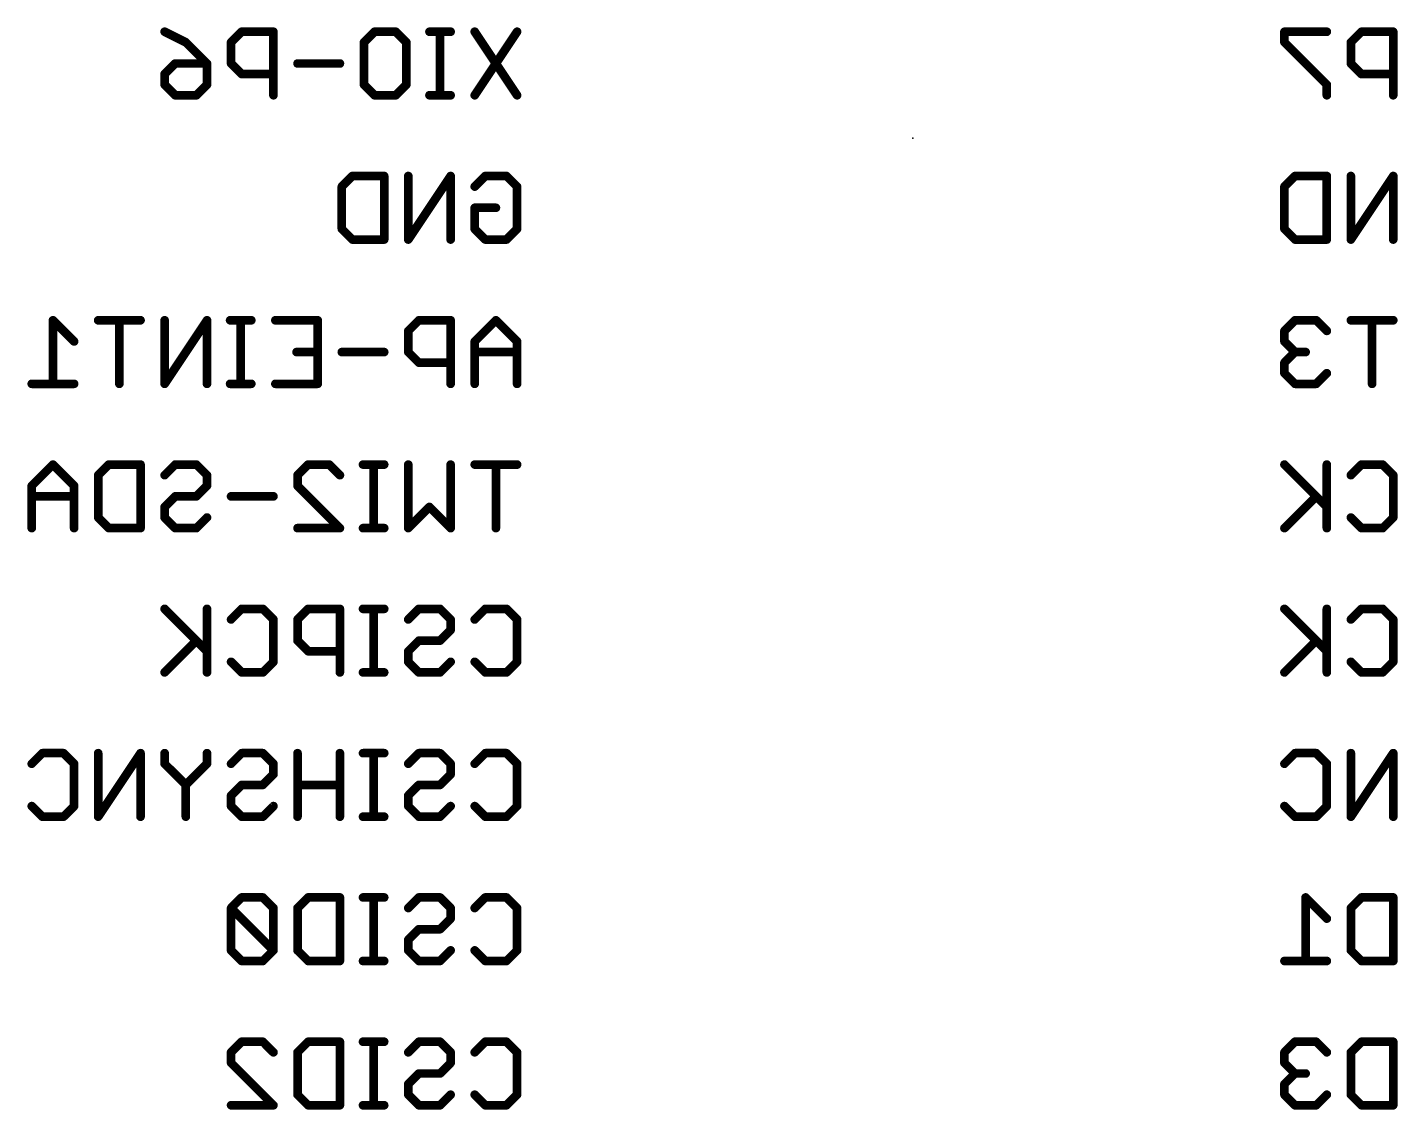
# Model space of a CAD drawing. Extents: x -84 to 55, y -33 to 162.
# Drawn here: x 2.03 to 26.14, y 94.18 to 113.23 of the extents above; entities that cross this region are included whole.
import ezdxf

# ---------------------------------------------------------------- set-up
doc = ezdxf.new("R2010")
doc.units = 0
doc.layers.add('22', color=6, linetype='CONTINUOUS')
doc.layers.add('24', color=7, linetype='CONTINUOUS')

msp = doc.modelspace()

# ---------------------------------------------------------------- linework, layer by layer
at = {"layer": '22', "const_width": 0.1524}
for points in [[(4.4429, 113.1588), (4.8158, 112.9723)], [(5.7987, 113.1588), (5.6123, 112.9723)], [(6.358, 113.1588), (5.7987, 113.1588)], [(6.358, 112.0402), (6.358, 113.1588)], [(7.9511, 112.9723), (8.1375, 113.1588)], [(8.1375, 113.1588), (8.5104, 113.1588)], [(8.5104, 113.1588), (8.6968, 112.9723)], [(9.4764, 113.1588), (9.1036, 113.1588)], [(9.29, 112.0402), (9.29, 113.1588)], [(10.6458, 113.1588), (9.9001, 112.0402)], [(9.9001, 113.1588), (10.6458, 112.0402)], [(24.8962, 113.1588), (24.1505, 113.1588)], [(24.1505, 113.1588), (24.1505, 112.9723)], [(25.5063, 113.1588), (25.3199, 112.9723)], [(26.0656, 113.1588), (25.5063, 113.1588)], [(26.0656, 112.0402), (26.0656, 113.1588)], [(4.8158, 112.9723), (5.1886, 112.5995)], [(5.6123, 112.9723), (5.6123, 112.5995)], [(7.9511, 112.2266), (7.9511, 112.9723)], [(8.6968, 112.9723), (8.6968, 112.2266)], [(24.1505, 112.9723), (24.8962, 112.2266)], [(25.3199, 112.9723), (25.3199, 112.5995)], [(4.4429, 112.413), (4.6293, 112.5995)], [(4.6293, 112.5995), (5.1886, 112.5995)], [(5.1886, 112.5995), (5.1886, 112.2266)], [(5.6123, 112.5995), (5.7987, 112.413)], [(7.5274, 112.5995), (6.7817, 112.5995)], [(25.3199, 112.5995), (25.5063, 112.413)], [(4.4429, 112.2266), (4.4429, 112.413)], [(5.7987, 112.413), (6.358, 112.413)], [(25.5063, 112.413), (26.0656, 112.413)], [(4.6293, 112.0402), (4.4429, 112.2266)], [(5.1886, 112.2266), (5.0022, 112.0402)], [(8.1375, 112.0402), (7.9511, 112.2266)], [(8.6968, 112.2266), (8.5104, 112.0402)], [(24.8962, 112.2266), (24.8962, 112.0402)], [(5.0022, 112.0402), (4.6293, 112.0402)], [(8.5104, 112.0402), (8.1375, 112.0402)], [(9.4764, 112.0402), (9.1036, 112.0402)], [(7.5613, 110.4323), (7.7477, 110.6188)], [(7.7477, 110.6188), (8.307, 110.6188)], [(8.307, 110.6188), (8.307, 109.5002)], [(9.4764, 110.6188), (8.7307, 109.5002)], [(8.7307, 109.5002), (8.7307, 110.6188)], [(9.4764, 109.5002), (9.4764, 110.6188)], [(9.9001, 110.4323), (10.0865, 110.6188)], [(10.0865, 110.6188), (10.4594, 110.6188)], [(10.4594, 110.6188), (10.6458, 110.4323)], [(24.1505, 110.4323), (24.3369, 110.6188)], [(24.3369, 110.6188), (24.8962, 110.6188)], [(24.8962, 110.6188), (24.8962, 109.5002)], [(26.0656, 110.6188), (25.3199, 109.5002)], [(25.3199, 109.5002), (25.3199, 110.6188)], [(26.0656, 109.5002), (26.0656, 110.6188)], [(7.5613, 109.6866), (7.5613, 110.4323)], [(10.6458, 110.4323), (10.6458, 109.6866)], [(24.1505, 109.6866), (24.1505, 110.4323)], [(9.9001, 109.6866), (9.9001, 110.0595)], [(9.9001, 110.0595), (10.2729, 110.0595)], [(7.7477, 109.5002), (7.5613, 109.6866)], [(10.0865, 109.5002), (9.9001, 109.6866)], [(10.6458, 109.6866), (10.4594, 109.5002)], [(24.3369, 109.5002), (24.1505, 109.6866)], [(8.307, 109.5002), (7.7477, 109.5002)], [(10.4594, 109.5002), (10.0865, 109.5002)], [(24.8962, 109.5002), (24.3369, 109.5002)], [(2.8498, 107.7059), (2.477, 108.0788)], [(2.477, 108.0788), (2.477, 106.9602)], [(4.0192, 108.0788), (3.2735, 108.0788)], [(3.6464, 106.9602), (3.6464, 108.0788)], [(5.1886, 108.0788), (4.4429, 106.9602)], [(4.4429, 106.9602), (4.4429, 108.0788)], [(5.1886, 106.9602), (5.1886, 108.0788)], [(5.9682, 108.0788), (5.5954, 108.0788)], [(5.7818, 106.9602), (5.7818, 108.0788)], [(6.3919, 108.0788), (7.1376, 108.0788)], [(7.1376, 108.0788), (7.1376, 106.9602)], [(8.9171, 108.0788), (8.7307, 107.8923)], [(9.4764, 108.0788), (8.9171, 108.0788)], [(9.4764, 106.9602), (9.4764, 108.0788)], [(10.2729, 108.0788), (9.9001, 107.7059)], [(10.6458, 107.7059), (10.2729, 108.0788)], [(24.3369, 108.0788), (24.1505, 107.8923)], [(24.7098, 108.0788), (24.3369, 108.0788)], [(24.8962, 107.8923), (24.7098, 108.0788)], [(26.0656, 108.0788), (25.3199, 108.0788)], [(25.6928, 106.9602), (25.6928, 108.0788)], [(8.7307, 107.8923), (8.7307, 107.5195)], [(24.1505, 107.8923), (24.1505, 107.7059)], [(7.1376, 107.5195), (6.7648, 107.5195)], [(8.307, 107.5195), (7.5613, 107.5195)], [(8.7307, 107.5195), (8.9171, 107.3331)], [(9.9001, 107.7059), (9.9001, 106.9602)], [(10.6458, 107.5195), (9.9001, 107.5195)], [(10.6458, 106.9602), (10.6458, 107.7059)], [(24.1505, 107.7059), (24.3369, 107.5195)], [(24.3369, 107.5195), (24.1505, 107.3331)], [(24.3369, 107.5195), (24.5234, 107.5195)], [(8.9171, 107.3331), (9.4764, 107.3331)], [(24.1505, 107.3331), (24.1505, 107.1466)], [(24.1505, 107.1466), (24.3369, 106.9602)], [(24.7098, 106.9602), (24.8962, 107.1466)], [(2.8498, 106.9602), (2.1041, 106.9602)], [(5.9682, 106.9602), (5.5954, 106.9602)], [(7.1376, 106.9602), (6.3919, 106.9602)], [(24.3369, 106.9602), (24.7098, 106.9602)], [(2.477, 105.5388), (2.1041, 105.1659)], [(2.8498, 105.1659), (2.477, 105.5388)], [(3.2735, 105.3523), (3.4599, 105.5388)], [(3.2735, 104.6066), (3.2735, 105.3523)], [(3.4599, 105.5388), (4.0192, 105.5388)], [(4.0192, 105.5388), (4.0192, 104.4202)], [(4.4429, 105.3523), (4.6293, 105.5388)], [(4.6293, 105.5388), (5.0022, 105.5388)], [(5.0022, 105.5388), (5.1886, 105.3523)], [(5.1886, 105.3523), (5.1886, 105.1659)], [(6.7817, 105.3523), (6.9681, 105.5388)], [(6.7817, 105.1659), (6.7817, 105.3523)], [(6.9681, 105.5388), (7.341, 105.5388)], [(7.341, 105.5388), (7.5274, 105.3523)], [(8.307, 105.5388), (7.9342, 105.5388)], [(8.1206, 104.4202), (8.1206, 105.5388)], [(8.7307, 104.4202), (8.7307, 105.5388)], [(9.4764, 105.5388), (9.4764, 104.4202)], [(10.6458, 105.5388), (9.9001, 105.5388)], [(10.2729, 104.4202), (10.2729, 105.5388)], [(24.8962, 104.7931), (24.1505, 105.5388)], [(24.8962, 105.5388), (24.8962, 104.4202)], [(25.3199, 105.3523), (25.5063, 105.5388)], [(25.5063, 105.5388), (25.8792, 105.5388)], [(25.8792, 105.5388), (26.0656, 105.3523)], [(26.0656, 105.3523), (26.0656, 104.6066)], [(2.1041, 105.1659), (2.1041, 104.4202)], [(2.8498, 104.4202), (2.8498, 105.1659)], [(5.1886, 105.1659), (5.0022, 104.9795)], [(7.5274, 104.4202), (6.7817, 105.1659)], [(2.8498, 104.9795), (2.1041, 104.9795)], [(4.6293, 104.9795), (4.4429, 104.7931)], [(5.0022, 104.9795), (4.6293, 104.9795)], [(6.358, 104.9795), (5.6123, 104.9795)], [(24.7098, 104.9795), (24.1505, 104.4202)], [(3.4599, 104.4202), (3.2735, 104.6066)], [(4.4429, 104.7931), (4.4429, 104.6066)], [(4.4429, 104.6066), (4.6293, 104.4202)], [(5.0022, 104.4202), (5.1886, 104.6066)], [(9.1036, 104.7931), (8.7307, 104.4202)], [(9.4764, 104.4202), (9.1036, 104.7931)], [(25.5063, 104.4202), (25.3199, 104.6066)], [(26.0656, 104.6066), (25.8792, 104.4202)], [(4.0192, 104.4202), (3.4599, 104.4202)], [(4.6293, 104.4202), (5.0022, 104.4202)], [(6.7817, 104.4202), (7.5274, 104.4202)], [(8.307, 104.4202), (7.9342, 104.4202)], [(25.8792, 104.4202), (25.5063, 104.4202)], [(5.1886, 102.2531), (4.4429, 102.9988)], [(5.1886, 102.9988), (5.1886, 101.8802)], [(5.6123, 102.8123), (5.7987, 102.9988)], [(5.7987, 102.9988), (6.1716, 102.9988)], [(6.1716, 102.9988), (6.358, 102.8123)], [(6.9681, 102.9988), (6.7817, 102.8123)], [(7.5274, 102.9988), (6.9681, 102.9988)], [(7.5274, 101.8802), (7.5274, 102.9988)], [(8.307, 102.9988), (7.9342, 102.9988)], [(8.1206, 101.8802), (8.1206, 102.9988)], [(8.7307, 102.8123), (8.9171, 102.9988)], [(8.9171, 102.9988), (9.29, 102.9988)], [(9.29, 102.9988), (9.4764, 102.8123)], [(9.9001, 102.8123), (10.0865, 102.9988)], [(10.0865, 102.9988), (10.4594, 102.9988)], [(10.4594, 102.9988), (10.6458, 102.8123)], [(24.8962, 102.2531), (24.1505, 102.9988)], [(24.8962, 102.9988), (24.8962, 101.8802)], [(25.3199, 102.8123), (25.5063, 102.9988)], [(25.5063, 102.9988), (25.8792, 102.9988)], [(25.8792, 102.9988), (26.0656, 102.8123)], [(6.358, 102.8123), (6.358, 102.0666)], [(6.7817, 102.8123), (6.7817, 102.4395)], [(9.4764, 102.8123), (9.4764, 102.6259)], [(10.6458, 102.8123), (10.6458, 102.0666)], [(26.0656, 102.8123), (26.0656, 102.0666)], [(5.0022, 102.4395), (4.4429, 101.8802)], [(6.7817, 102.4395), (6.9681, 102.2531)], [(8.9171, 102.4395), (8.7307, 102.2531)], [(9.29, 102.4395), (8.9171, 102.4395)], [(9.4764, 102.6259), (9.29, 102.4395)], [(24.7098, 102.4395), (24.1505, 101.8802)], [(6.9681, 102.2531), (7.5274, 102.2531)], [(8.7307, 102.2531), (8.7307, 102.0666)], [(5.7987, 101.8802), (5.6123, 102.0666)], [(6.358, 102.0666), (6.1716, 101.8802)], [(8.7307, 102.0666), (8.9171, 101.8802)], [(9.29, 101.8802), (9.4764, 102.0666)], [(10.0865, 101.8802), (9.9001, 102.0666)], [(10.6458, 102.0666), (10.4594, 101.8802)], [(25.5063, 101.8802), (25.3199, 102.0666)], [(26.0656, 102.0666), (25.8792, 101.8802)], [(6.1716, 101.8802), (5.7987, 101.8802)], [(8.307, 101.8802), (7.9342, 101.8802)], [(8.9171, 101.8802), (9.29, 101.8802)], [(10.4594, 101.8802), (10.0865, 101.8802)], [(25.8792, 101.8802), (25.5063, 101.8802)], [(2.1041, 100.2723), (2.2905, 100.4588)], [(2.2905, 100.4588), (2.6634, 100.4588)], [(2.6634, 100.4588), (2.8498, 100.2723)], [(2.8498, 100.2723), (2.8498, 99.5266)], [(4.0192, 100.4588), (3.2735, 99.3402)], [(3.2735, 99.3402), (3.2735, 100.4588)], [(4.0192, 99.3402), (4.0192, 100.4588)], [(4.4429, 100.2723), (4.4429, 100.4588)], [(4.8158, 99.8995), (4.4429, 100.2723)], [(5.1886, 100.2723), (4.8158, 99.8995)], [(5.1886, 100.4588), (5.1886, 100.2723)], [(5.6123, 100.2723), (5.7987, 100.4588)], [(5.7987, 100.4588), (6.1716, 100.4588)], [(6.1716, 100.4588), (6.358, 100.2723)], [(6.358, 100.2723), (6.358, 100.0859)], [(6.7817, 100.4588), (6.7817, 99.3402)], [(7.5274, 99.3402), (7.5274, 100.4588)], [(8.307, 100.4588), (7.9342, 100.4588)], [(8.1206, 99.3402), (8.1206, 100.4588)], [(8.7307, 100.2723), (8.9171, 100.4588)], [(8.9171, 100.4588), (9.29, 100.4588)], [(9.29, 100.4588), (9.4764, 100.2723)], [(9.4764, 100.2723), (9.4764, 100.0859)], [(9.9001, 100.2723), (10.0865, 100.4588)], [(10.0865, 100.4588), (10.4594, 100.4588)], [(10.4594, 100.4588), (10.6458, 100.2723)], [(10.6458, 100.2723), (10.6458, 99.5266)], [(24.1505, 100.2723), (24.3369, 100.4588)], [(24.3369, 100.4588), (24.7098, 100.4588)], [(24.7098, 100.4588), (24.8962, 100.2723)], [(24.8962, 100.2723), (24.8962, 99.5266)], [(26.0656, 100.4588), (25.3199, 99.3402)], [(25.3199, 99.3402), (25.3199, 100.4588)], [(26.0656, 99.3402), (26.0656, 100.4588)], [(6.358, 100.0859), (6.1716, 99.8995)], [(9.4764, 100.0859), (9.29, 99.8995)], [(4.8158, 99.8995), (4.8158, 99.3402)], [(5.7987, 99.8995), (5.6123, 99.7131)], [(6.1716, 99.8995), (5.7987, 99.8995)], [(7.5274, 99.8995), (6.7817, 99.8995)], [(8.9171, 99.8995), (8.7307, 99.7131)], [(9.29, 99.8995), (8.9171, 99.8995)], [(2.2905, 99.3402), (2.1041, 99.5266)], [(2.8498, 99.5266), (2.6634, 99.3402)], [(5.6123, 99.7131), (5.6123, 99.5266)], [(5.6123, 99.5266), (5.7987, 99.3402)], [(6.1716, 99.3402), (6.358, 99.5266)], [(8.7307, 99.7131), (8.7307, 99.5266)], [(8.7307, 99.5266), (8.9171, 99.3402)], [(9.29, 99.3402), (9.4764, 99.5266)], [(10.0865, 99.3402), (9.9001, 99.5266)], [(10.6458, 99.5266), (10.4594, 99.3402)], [(24.3369, 99.3402), (24.1505, 99.5266)], [(24.8962, 99.5266), (24.7098, 99.3402)], [(2.6634, 99.3402), (2.2905, 99.3402)], [(5.7987, 99.3402), (6.1716, 99.3402)], [(8.307, 99.3402), (7.9342, 99.3402)], [(8.9171, 99.3402), (9.29, 99.3402)], [(10.4594, 99.3402), (10.0865, 99.3402)], [(24.7098, 99.3402), (24.3369, 99.3402)], [(5.7987, 97.9188), (5.6123, 97.7323)], [(6.1716, 97.9188), (5.7987, 97.9188)], [(6.358, 97.7323), (6.1716, 97.9188)], [(6.7817, 97.7323), (6.9681, 97.9188)], [(6.9681, 97.9188), (7.5274, 97.9188)], [(7.5274, 97.9188), (7.5274, 96.8002)], [(8.307, 97.9188), (7.9342, 97.9188)], [(8.1206, 96.8002), (8.1206, 97.9188)], [(8.7307, 97.7323), (8.9171, 97.9188)], [(8.9171, 97.9188), (9.29, 97.9188)], [(9.29, 97.9188), (9.4764, 97.7323)], [(9.9001, 97.7323), (10.0865, 97.9188)], [(10.0865, 97.9188), (10.4594, 97.9188)], [(10.4594, 97.9188), (10.6458, 97.7323)], [(24.8962, 97.5459), (24.5234, 97.9188)], [(24.5234, 97.9188), (24.5234, 96.8002)], [(25.3199, 97.7323), (25.5063, 97.9188)], [(25.5063, 97.9188), (26.0656, 97.9188)], [(26.0656, 97.9188), (26.0656, 96.8002)], [(5.6123, 97.7323), (5.6123, 96.9866)], [(6.358, 96.9866), (5.6123, 97.7323)], [(6.358, 96.9866), (6.358, 97.7323)], [(6.7817, 96.9866), (6.7817, 97.7323)], [(9.4764, 97.7323), (9.4764, 97.5459)], [(10.6458, 97.7323), (10.6458, 96.9866)], [(25.3199, 96.9866), (25.3199, 97.7323)], [(8.9171, 97.3595), (8.7307, 97.1731)], [(9.29, 97.3595), (8.9171, 97.3595)], [(9.4764, 97.5459), (9.29, 97.3595)], [(8.7307, 97.1731), (8.7307, 96.9866)], [(5.6123, 96.9866), (5.7987, 96.8002)], [(6.1716, 96.8002), (6.358, 96.9866)], [(6.9681, 96.8002), (6.7817, 96.9866)], [(8.7307, 96.9866), (8.9171, 96.8002)], [(9.29, 96.8002), (9.4764, 96.9866)], [(10.0865, 96.8002), (9.9001, 96.9866)], [(10.6458, 96.9866), (10.4594, 96.8002)], [(25.5063, 96.8002), (25.3199, 96.9866)], [(5.7987, 96.8002), (6.1716, 96.8002)], [(7.5274, 96.8002), (6.9681, 96.8002)], [(8.307, 96.8002), (7.9342, 96.8002)], [(8.9171, 96.8002), (9.29, 96.8002)], [(10.4594, 96.8002), (10.0865, 96.8002)], [(24.8962, 96.8002), (24.1505, 96.8002)], [(26.0656, 96.8002), (25.5063, 96.8002)], [(5.6123, 95.1923), (5.7987, 95.3788)], [(5.6123, 95.0059), (5.6123, 95.1923)], [(5.7987, 95.3788), (6.1716, 95.3788)], [(6.1716, 95.3788), (6.358, 95.1923)], [(6.7817, 95.1923), (6.9681, 95.3788)], [(6.7817, 94.4466), (6.7817, 95.1923)], [(6.9681, 95.3788), (7.5274, 95.3788)], [(7.5274, 95.3788), (7.5274, 94.2602)], [(8.307, 95.3788), (7.9342, 95.3788)], [(8.1206, 94.2602), (8.1206, 95.3788)], [(8.7307, 95.1923), (8.9171, 95.3788)], [(8.9171, 95.3788), (9.29, 95.3788)], [(9.29, 95.3788), (9.4764, 95.1923)], [(9.4764, 95.1923), (9.4764, 95.0059)], [(9.9001, 95.1923), (10.0865, 95.3788)], [(10.0865, 95.3788), (10.4594, 95.3788)], [(10.4594, 95.3788), (10.6458, 95.1923)], [(10.6458, 95.1923), (10.6458, 94.4466)], [(24.3369, 95.3788), (24.1505, 95.1923)], [(24.1505, 95.1923), (24.1505, 95.0059)], [(24.7098, 95.3788), (24.3369, 95.3788)], [(24.8962, 95.1923), (24.7098, 95.3788)], [(25.3199, 95.1923), (25.5063, 95.3788)], [(25.3199, 94.4466), (25.3199, 95.1923)], [(25.5063, 95.3788), (26.0656, 95.3788)], [(26.0656, 95.3788), (26.0656, 94.2602)], [(6.358, 94.2602), (5.6123, 95.0059)], [(9.4764, 95.0059), (9.29, 94.8195)], [(24.1505, 95.0059), (24.3369, 94.8195)], [(8.9171, 94.8195), (8.7307, 94.6331)], [(9.29, 94.8195), (8.9171, 94.8195)], [(24.3369, 94.8195), (24.1505, 94.6331)], [(24.3369, 94.8195), (24.5234, 94.8195)], [(8.7307, 94.6331), (8.7307, 94.4466)], [(24.1505, 94.6331), (24.1505, 94.4466)], [(5.6123, 94.2602), (6.358, 94.2602)], [(6.9681, 94.2602), (6.7817, 94.4466)], [(7.5274, 94.2602), (6.9681, 94.2602)], [(8.307, 94.2602), (7.9342, 94.2602)], [(8.7307, 94.4466), (8.9171, 94.2602)], [(8.9171, 94.2602), (9.29, 94.2602)], [(9.29, 94.2602), (9.4764, 94.4466)], [(10.0865, 94.2602), (9.9001, 94.4466)], [(10.4594, 94.2602), (10.0865, 94.2602)], [(10.6458, 94.4466), (10.4594, 94.2602)], [(24.1505, 94.4466), (24.3369, 94.2602)], [(24.3369, 94.2602), (24.7098, 94.2602)], [(24.7098, 94.2602), (24.8962, 94.4466)], [(25.5063, 94.2602), (25.3199, 94.4466)], [(26.0656, 94.2602), (25.5063, 94.2602)]]:
    msp.add_lwpolyline(points, dxfattribs=at)
at = {"layer": '22', "const_width": 0.0762}
for points in [[(4.46, 113.1928, 1), (4.4259, 113.1247)], [(5.7987, 113.1969, 1), (5.7987, 113.1207)], [(5.8257, 113.1318, 1), (5.7718, 113.1857)], [(6.3961, 113.1588, 1), (6.3199, 113.1588)], [(6.358, 113.1207, 1), (6.358, 113.1969)], [(8.1375, 113.1969, 1), (8.1375, 113.1207)], [(8.1645, 113.1318, 1), (8.1106, 113.1857)], [(8.5373, 113.1857, 1), (8.4834, 113.1318)], [(8.5104, 113.1207, 1), (8.5104, 113.1969)], [(9.1036, 113.1969, 1), (9.1036, 113.1207)], [(9.3281, 113.1588, 1), (9.2519, 113.1588)], [(9.4764, 113.1207, 1), (9.4764, 113.1969)], [(9.9318, 113.1799, 1), (9.8684, 113.1376)], [(10.6775, 113.1376, 1), (10.6141, 113.1799)], [(24.1505, 113.1969, 1), (24.1505, 113.1207)], [(24.1886, 113.1588, 1), (24.1124, 113.1588)], [(24.8962, 113.1207, 1), (24.8962, 113.1969)], [(25.5063, 113.1969, 1), (25.5063, 113.1207)], [(25.5333, 113.1318, 1), (25.4794, 113.1857)], [(26.1037, 113.1588, 1), (26.0275, 113.1588)], [(26.0656, 113.1207, 1), (26.0656, 113.1969)], [(4.8427, 112.9993, 1), (4.7888, 112.9454)], [(4.7987, 112.9383, 1), (4.8328, 113.0064)], [(5.6504, 112.9723, 1), (5.5742, 112.9723)], [(5.5854, 112.9993, 1), (5.6392, 112.9454)], [(7.9892, 112.9723, 1), (7.913, 112.9723)], [(7.9242, 112.9993, 1), (7.978, 112.9454)], [(8.7349, 112.9723, 1), (8.6587, 112.9723)], [(8.6699, 112.9454, 1), (8.7237, 112.9993)], [(24.1775, 112.9993, 1), (24.1236, 112.9454)], [(24.1124, 112.9723, 1), (24.1886, 112.9723)], [(25.358, 112.9723, 1), (25.2818, 112.9723)], [(25.293, 112.9993, 1), (25.3468, 112.9454)], [(4.6293, 112.6376, 1), (4.6293, 112.5614)], [(4.6563, 112.5725, 1), (4.6024, 112.6264)], [(5.2267, 112.5995, 1), (5.1505, 112.5995)], [(5.1617, 112.5725, 1), (5.2156, 112.6264)], [(5.1886, 112.5614, 1), (5.1886, 112.6376)], [(5.6392, 112.6264, 1), (5.5854, 112.5725)], [(5.5742, 112.5995, 1), (5.6504, 112.5995)], [(6.7817, 112.6376, 1), (6.7817, 112.5614)], [(7.5274, 112.5614, 1), (7.5274, 112.6376)], [(25.3468, 112.6264, 1), (25.293, 112.5725)], [(25.2818, 112.5995, 1), (25.358, 112.5995)], [(4.481, 112.413, 1), (4.4048, 112.413)], [(4.416, 112.44, 1), (4.4699, 112.3861)], [(5.7987, 112.4511, 1), (5.7987, 112.3749)], [(5.7718, 112.3861, 1), (5.8257, 112.44)], [(6.358, 112.3749, 1), (6.358, 112.4511)], [(25.5063, 112.4511, 1), (25.5063, 112.3749)], [(25.4794, 112.3861, 1), (25.5333, 112.44)], [(26.0656, 112.3749, 1), (26.0656, 112.4511)], [(4.4699, 112.2536, 1), (4.416, 112.1997)], [(4.4048, 112.2266, 1), (4.481, 112.2266)], [(5.1505, 112.2266, 1), (5.2267, 112.2266)], [(5.2156, 112.1997, 1), (5.1617, 112.2536)], [(7.978, 112.2536, 1), (7.9242, 112.1997)], [(7.913, 112.2266, 1), (7.9892, 112.2266)], [(8.6587, 112.2266, 1), (8.7349, 112.2266)], [(8.7237, 112.1997, 1), (8.6699, 112.2536)], [(24.9343, 112.2266, 1), (24.8581, 112.2266)], [(24.8693, 112.1997, 1), (24.9232, 112.2536)], [(4.6293, 112.0783, 1), (4.6293, 112.0021)], [(4.6024, 112.0133, 1), (4.6563, 112.0671)], [(4.9752, 112.0671, 1), (5.0291, 112.0133)], [(5.0022, 112.0021, 1), (5.0022, 112.0783)], [(6.3199, 112.0402, 1), (6.3961, 112.0402)], [(8.1375, 112.0783, 1), (8.1375, 112.0021)], [(8.1106, 112.0133, 1), (8.1645, 112.0671)], [(8.4834, 112.0671, 1), (8.5373, 112.0133)], [(8.5104, 112.0021, 1), (8.5104, 112.0783)], [(9.1036, 112.0783, 1), (9.1036, 112.0021)], [(9.2519, 112.0402, 1), (9.3281, 112.0402)], [(9.4764, 112.0021, 1), (9.4764, 112.0783)], [(9.8684, 112.0613, 1), (9.9318, 112.0191)], [(10.6141, 112.0191, 1), (10.6775, 112.0613)], [(24.8581, 112.0402, 1), (24.9343, 112.0402)], [(26.0275, 112.0402, 1), (26.1037, 112.0402)], [(7.7477, 110.6569, 1), (7.7477, 110.5807)], [(7.7747, 110.5918, 1), (7.7208, 110.6457)], [(8.3451, 110.6188, 1), (8.2689, 110.6188)], [(8.307, 110.5807, 1), (8.307, 110.6569)], [(8.7688, 110.6188, 1), (8.6926, 110.6188)], [(9.5145, 110.6188, 1), (9.4383, 110.6188)], [(9.5081, 110.5976, 1), (9.4447, 110.6399)], [(10.0865, 110.6569, 1), (10.0865, 110.5807)], [(10.1135, 110.5918, 1), (10.0596, 110.6457)], [(10.4863, 110.6457, 1), (10.4324, 110.5918)], [(10.4594, 110.5807, 1), (10.4594, 110.6569)], [(24.3369, 110.6569, 1), (24.3369, 110.5807)], [(24.3639, 110.5918, 1), (24.31, 110.6457)], [(24.9343, 110.6188, 1), (24.8581, 110.6188)], [(24.8962, 110.5807, 1), (24.8962, 110.6569)], [(25.358, 110.6188, 1), (25.2818, 110.6188)], [(26.1037, 110.6188, 1), (26.0275, 110.6188)], [(26.0973, 110.5976, 1), (26.0339, 110.6399)], [(7.5994, 110.4323, 1), (7.5232, 110.4323)], [(7.5344, 110.4593, 1), (7.5882, 110.4054)], [(9.8732, 110.4593, 1), (9.927, 110.4054)], [(10.6839, 110.4323, 1), (10.6077, 110.4323)], [(10.6189, 110.4054, 1), (10.6727, 110.4593)], [(24.1886, 110.4323, 1), (24.1124, 110.4323)], [(24.1236, 110.4593, 1), (24.1774, 110.4054)], [(9.9382, 110.0595, 1), (9.862, 110.0595)], [(9.9001, 110.0976, 1), (9.9001, 110.0214)], [(10.2729, 110.0214, 1), (10.2729, 110.0976)], [(7.5882, 109.7136, 1), (7.5344, 109.6597)], [(7.5232, 109.6866, 1), (7.5994, 109.6866)], [(9.927, 109.7136, 1), (9.8732, 109.6597)], [(9.862, 109.6866, 1), (9.9382, 109.6866)], [(10.6077, 109.6866, 1), (10.6839, 109.6866)], [(10.6727, 109.6597, 1), (10.6189, 109.7136)], [(24.1774, 109.7136, 1), (24.1236, 109.6597)], [(24.1124, 109.6866, 1), (24.1886, 109.6866)], [(7.7477, 109.5383, 1), (7.7477, 109.4621)], [(7.7208, 109.4733, 1), (7.7747, 109.5271)], [(8.2689, 109.5002, 1), (8.3451, 109.5002)], [(8.307, 109.4621, 1), (8.307, 109.5383)], [(8.699, 109.5213, 1), (8.7624, 109.4791)], [(8.6926, 109.5002, 1), (8.7688, 109.5002)], [(9.4383, 109.5002, 1), (9.5145, 109.5002)], [(10.0865, 109.5383, 1), (10.0865, 109.4621)], [(10.0596, 109.4733, 1), (10.1135, 109.5271)], [(10.4324, 109.5271, 1), (10.4863, 109.4733)], [(10.4594, 109.4621, 1), (10.4594, 109.5383)], [(24.3369, 109.5383, 1), (24.3369, 109.4621)], [(24.31, 109.4733, 1), (24.3639, 109.5271)], [(24.8581, 109.5002, 1), (24.9343, 109.5002)], [(24.8962, 109.4621, 1), (24.8962, 109.5383)], [(25.2882, 109.5213, 1), (25.3516, 109.4791)], [(25.2818, 109.5002, 1), (25.358, 109.5002)], [(26.0275, 109.5002, 1), (26.1037, 109.5002)], [(2.5039, 108.1057, 1), (2.45, 108.0518)], [(2.5151, 108.0788, 1), (2.4389, 108.0788)], [(3.2735, 108.1169, 1), (3.2735, 108.0407)], [(3.6845, 108.0788, 1), (3.6083, 108.0788)], [(4.0192, 108.0407, 1), (4.0192, 108.1169)], [(4.481, 108.0788, 1), (4.4048, 108.0788)], [(5.2267, 108.0788, 1), (5.1505, 108.0788)], [(5.2203, 108.0576, 1), (5.1569, 108.0999)], [(5.5954, 108.1169, 1), (5.5954, 108.0407)], [(5.8199, 108.0788, 1), (5.7437, 108.0788)], [(5.9682, 108.0407, 1), (5.9682, 108.1169)], [(6.3919, 108.1169, 1), (6.3919, 108.0407)], [(7.1757, 108.0788, 1), (7.0995, 108.0788)], [(7.1376, 108.0407, 1), (7.1376, 108.1169)], [(8.9171, 108.1169, 1), (8.9171, 108.0407)], [(8.9441, 108.0518, 1), (8.8902, 108.1057)], [(9.5145, 108.0788, 1), (9.4383, 108.0788)], [(9.4764, 108.0407, 1), (9.4764, 108.1169)], [(10.2999, 108.1057, 1), (10.246, 108.0518)], [(10.2999, 108.0518, 1), (10.246, 108.1057)], [(24.3369, 108.1169, 1), (24.3369, 108.0407)], [(24.3639, 108.0518, 1), (24.31, 108.1057)], [(24.7367, 108.1057, 1), (24.6828, 108.0518)], [(24.7098, 108.0407, 1), (24.7098, 108.1169)], [(25.3199, 108.1169, 1), (25.3199, 108.0407)], [(25.7309, 108.0788, 1), (25.6547, 108.0788)], [(26.0656, 108.0407, 1), (26.0656, 108.1169)], [(8.7688, 107.8923, 1), (8.6926, 107.8923)], [(8.7038, 107.9193, 1), (8.7576, 107.8654)], [(24.1886, 107.8923, 1), (24.1124, 107.8923)], [(24.1236, 107.9193, 1), (24.1775, 107.8654)], [(24.8693, 107.8654, 1), (24.9232, 107.9193)], [(2.8229, 107.679, 1), (2.8768, 107.7328)], [(6.7648, 107.5576, 1), (6.7648, 107.4814)], [(7.1376, 107.4814, 1), (7.1376, 107.5576)], [(7.5613, 107.5576, 1), (7.5613, 107.4814)], [(8.307, 107.4814, 1), (8.307, 107.5576)], [(8.7576, 107.5464, 1), (8.7038, 107.4925)], [(8.6926, 107.5195, 1), (8.7688, 107.5195)], [(9.9382, 107.7059, 1), (9.862, 107.7059)], [(9.9001, 107.5576, 1), (9.9001, 107.4814)], [(9.8732, 107.7328, 1), (9.927, 107.679)], [(10.6839, 107.7059, 1), (10.6077, 107.7059)], [(10.6189, 107.679, 1), (10.6727, 107.7328)], [(10.6458, 107.4814, 1), (10.6458, 107.5576)], [(24.1124, 107.7059, 1), (24.1886, 107.7059)], [(24.1775, 107.7328, 1), (24.1236, 107.679)], [(24.3369, 107.5576, 1), (24.3369, 107.4814)], [(24.3639, 107.4925, 1), (24.31, 107.5464)], [(24.31, 107.4925, 1), (24.3639, 107.5464)], [(24.5234, 107.4814, 1), (24.5234, 107.5576)], [(8.9171, 107.3712, 1), (8.9171, 107.295)], [(8.8902, 107.3061, 1), (8.9441, 107.36)], [(9.4764, 107.295, 1), (9.4764, 107.3712)], [(24.1886, 107.3331, 1), (24.1124, 107.3331)], [(24.1236, 107.36, 1), (24.1775, 107.3061)], [(24.1775, 107.1736, 1), (24.1236, 107.1197)], [(24.1124, 107.1466, 1), (24.1886, 107.1466)], [(24.9232, 107.1197, 1), (24.8693, 107.1736)], [(2.1041, 106.9983, 1), (2.1041, 106.9221)], [(2.4389, 106.9602, 1), (2.5151, 106.9602)], [(2.8498, 106.9221, 1), (2.8498, 106.9983)], [(3.6083, 106.9602, 1), (3.6845, 106.9602)], [(4.4112, 106.9813, 1), (4.4746, 106.9391)], [(4.4048, 106.9602, 1), (4.481, 106.9602)], [(5.1505, 106.9602, 1), (5.2267, 106.9602)], [(5.5954, 106.9983, 1), (5.5954, 106.9221)], [(5.7437, 106.9602, 1), (5.8199, 106.9602)], [(5.9682, 106.9221, 1), (5.9682, 106.9983)], [(6.3919, 106.9983, 1), (6.3919, 106.9221)], [(7.0995, 106.9602, 1), (7.1757, 106.9602)], [(7.1376, 106.9221, 1), (7.1376, 106.9983)], [(9.4383, 106.9602, 1), (9.5145, 106.9602)], [(9.862, 106.9602, 1), (9.9382, 106.9602)], [(10.6077, 106.9602, 1), (10.6839, 106.9602)], [(24.3369, 106.9983, 1), (24.3369, 106.9221)], [(24.31, 106.9333, 1), (24.3639, 106.9871)], [(24.6828, 106.9871, 1), (24.7367, 106.9333)], [(24.7098, 106.9221, 1), (24.7098, 106.9983)], [(25.6547, 106.9602, 1), (25.7309, 106.9602)], [(2.5039, 105.5657, 1), (2.45, 105.5118)], [(2.5039, 105.5118, 1), (2.45, 105.5657)], [(3.3116, 105.3523, 1), (3.2354, 105.3523)], [(3.2466, 105.3793, 1), (3.3005, 105.3254)], [(3.4599, 105.5769, 1), (3.4599, 105.5007)], [(3.4869, 105.5118, 1), (3.433, 105.5657)], [(4.0573, 105.5388, 1), (3.9811, 105.5388)], [(4.0192, 105.5007, 1), (4.0192, 105.5769)], [(4.416, 105.3793, 1), (4.4699, 105.3254)], [(4.6293, 105.5769, 1), (4.6293, 105.5007)], [(4.6563, 105.5118, 1), (4.6024, 105.5657)], [(5.0291, 105.5657, 1), (4.9752, 105.5118)], [(5.0022, 105.5007, 1), (5.0022, 105.5769)], [(5.2267, 105.3523, 1), (5.1505, 105.3523)], [(5.1617, 105.3254, 1), (5.2156, 105.3793)], [(6.8198, 105.3523, 1), (6.7436, 105.3523)], [(6.7548, 105.3793, 1), (6.8086, 105.3254)], [(6.9681, 105.5769, 1), (6.9681, 105.5007)], [(6.9951, 105.5118, 1), (6.9412, 105.5657)], [(7.3679, 105.5657, 1), (7.314, 105.5118)], [(7.341, 105.5007, 1), (7.341, 105.5769)], [(7.5005, 105.3254, 1), (7.5544, 105.3793)], [(7.9342, 105.5769, 1), (7.9342, 105.5007)], [(8.1587, 105.5388, 1), (8.0825, 105.5388)], [(8.307, 105.5007, 1), (8.307, 105.5769)], [(8.7688, 105.5388, 1), (8.6926, 105.5388)], [(9.5145, 105.5388, 1), (9.4383, 105.5388)], [(9.9001, 105.5769, 1), (9.9001, 105.5007)], [(10.311, 105.5388, 1), (10.2348, 105.5388)], [(10.6458, 105.5007, 1), (10.6458, 105.5769)], [(24.1775, 105.5657, 1), (24.1236, 105.5118)], [(24.9343, 105.5388, 1), (24.8581, 105.5388)], [(25.293, 105.3793, 1), (25.3468, 105.3254)], [(25.5063, 105.5769, 1), (25.5063, 105.5007)], [(25.5333, 105.5118, 1), (25.4794, 105.5657)], [(25.9061, 105.5657, 1), (25.8522, 105.5118)], [(25.8792, 105.5007, 1), (25.8792, 105.5769)], [(26.1037, 105.3523, 1), (26.0275, 105.3523)], [(26.0387, 105.3254, 1), (26.0926, 105.3793)], [(2.1422, 105.1659, 1), (2.066, 105.1659)], [(2.0772, 105.1928, 1), (2.1311, 105.139)], [(2.8879, 105.1659, 1), (2.8117, 105.1659)], [(2.8229, 105.139, 1), (2.8768, 105.1928)], [(5.1505, 105.1659, 1), (5.2267, 105.1659)], [(5.2156, 105.139, 1), (5.1617, 105.1928)], [(6.7436, 105.1659, 1), (6.8198, 105.1659)], [(6.8086, 105.1928, 1), (6.7548, 105.139)], [(2.1041, 105.0176, 1), (2.1041, 104.9414)], [(2.8498, 104.9414, 1), (2.8498, 105.0176)], [(4.6293, 105.0176, 1), (4.6293, 104.9414)], [(4.6563, 104.9525, 1), (4.6024, 105.0064)], [(4.9752, 105.0064, 1), (5.0291, 104.9525)], [(5.0022, 104.9414, 1), (5.0022, 105.0176)], [(5.6123, 105.0176, 1), (5.6123, 104.9414)], [(6.358, 104.9414, 1), (6.358, 105.0176)], [(24.7367, 104.9525, 1), (24.6828, 105.0064)], [(3.3005, 104.6336, 1), (3.2466, 104.5797)], [(4.481, 104.7931, 1), (4.4048, 104.7931)], [(4.416, 104.82, 1), (4.4699, 104.7661)], [(4.4699, 104.6336, 1), (4.416, 104.5797)], [(5.2156, 104.5797, 1), (5.1617, 104.6336)], [(9.1305, 104.82, 1), (9.0766, 104.7661)], [(9.1305, 104.7661, 1), (9.0766, 104.82)], [(24.8693, 104.7661, 1), (24.9232, 104.82)], [(25.3468, 104.6336, 1), (25.293, 104.5797)], [(26.0926, 104.5797, 1), (26.0387, 104.6336)], [(2.066, 104.4202, 1), (2.1422, 104.4202)], [(2.8117, 104.4202, 1), (2.8879, 104.4202)], [(3.2354, 104.6066, 1), (3.3116, 104.6066)], [(3.4599, 104.4583, 1), (3.4599, 104.3821)], [(3.433, 104.3933, 1), (3.4869, 104.4471)], [(3.9811, 104.4202, 1), (4.0573, 104.4202)], [(4.0192, 104.3821, 1), (4.0192, 104.4583)], [(4.4048, 104.6066, 1), (4.481, 104.6066)], [(4.6293, 104.4583, 1), (4.6293, 104.3821)], [(4.6024, 104.3933, 1), (4.6563, 104.4471)], [(4.9752, 104.4471, 1), (5.0291, 104.3933)], [(5.0022, 104.3821, 1), (5.0022, 104.4583)], [(6.7817, 104.4583, 1), (6.7817, 104.3821)], [(7.5005, 104.3933, 1), (7.5544, 104.4471)], [(7.5274, 104.3821, 1), (7.5274, 104.4583)], [(7.9342, 104.4583, 1), (7.9342, 104.3821)], [(8.0825, 104.4202, 1), (8.1587, 104.4202)], [(8.307, 104.3821, 1), (8.307, 104.4583)], [(8.6926, 104.4202, 1), (8.7688, 104.4202)], [(8.7038, 104.4471, 1), (8.7576, 104.3933)], [(9.4383, 104.4202, 1), (9.5145, 104.4202)], [(9.4495, 104.3933, 1), (9.5033, 104.4471)], [(10.2348, 104.4202, 1), (10.311, 104.4202)], [(24.1236, 104.4471, 1), (24.1775, 104.3933)], [(24.8581, 104.4202, 1), (24.9343, 104.4202)], [(25.5063, 104.4583, 1), (25.5063, 104.3821)], [(25.4794, 104.3933, 1), (25.5333, 104.4471)], [(25.8522, 104.4471, 1), (25.9061, 104.3933)], [(25.8792, 104.3821, 1), (25.8792, 104.4583)], [(26.0275, 104.6066, 1), (26.1037, 104.6066)], [(4.4699, 103.0257, 1), (4.416, 102.9718)], [(5.2267, 102.9988, 1), (5.1505, 102.9988)], [(5.7987, 103.0369, 1), (5.7987, 102.9607)], [(5.8257, 102.9718, 1), (5.7718, 103.0257)], [(6.1985, 103.0257, 1), (6.1446, 102.9718)], [(6.1716, 102.9607, 1), (6.1716, 103.0369)], [(6.9681, 103.0369, 1), (6.9681, 102.9607)], [(6.9951, 102.9718, 1), (6.9412, 103.0257)], [(7.5655, 102.9988, 1), (7.4893, 102.9988)], [(7.5274, 102.9607, 1), (7.5274, 103.0369)], [(7.9342, 103.0369, 1), (7.9342, 102.9607)], [(8.1587, 102.9988, 1), (8.0825, 102.9988)], [(8.307, 102.9607, 1), (8.307, 103.0369)], [(8.9171, 103.0369, 1), (8.9171, 102.9607)], [(8.9441, 102.9718, 1), (8.8902, 103.0257)], [(9.3169, 103.0257, 1), (9.263, 102.9718)], [(9.29, 102.9607, 1), (9.29, 103.0369)], [(10.0865, 103.0369, 1), (10.0865, 102.9607)], [(10.1135, 102.9718, 1), (10.0596, 103.0257)], [(10.4863, 103.0257, 1), (10.4324, 102.9718)], [(10.4594, 102.9607, 1), (10.4594, 103.0369)], [(24.1774, 103.0257, 1), (24.1236, 102.9718)], [(24.9343, 102.9988, 1), (24.8581, 102.9988)], [(25.5063, 103.0369, 1), (25.5063, 102.9607)], [(25.5333, 102.9718, 1), (25.4794, 103.0257)], [(25.9061, 103.0257, 1), (25.8522, 102.9718)], [(25.8792, 102.9607, 1), (25.8792, 103.0369)], [(5.5854, 102.8393, 1), (5.6392, 102.7854)], [(6.3961, 102.8123, 1), (6.3199, 102.8123)], [(6.3311, 102.7854, 1), (6.385, 102.8393)], [(6.8198, 102.8123, 1), (6.7436, 102.8123)], [(6.7548, 102.8393, 1), (6.8086, 102.7854)], [(8.7038, 102.8393, 1), (8.7576, 102.7854)], [(9.5145, 102.8123, 1), (9.4383, 102.8123)], [(9.4495, 102.7854, 1), (9.5033, 102.8393)], [(9.8732, 102.8393, 1), (9.927, 102.7854)], [(10.6839, 102.8123, 1), (10.6077, 102.8123)], [(10.6189, 102.7854, 1), (10.6727, 102.8393)], [(25.293, 102.8393, 1), (25.3468, 102.7854)], [(26.1037, 102.8123, 1), (26.0275, 102.8123)], [(26.0387, 102.7854, 1), (26.0925, 102.8393)], [(5.0291, 102.4125, 1), (4.9752, 102.4664)], [(6.8086, 102.4664, 1), (6.7548, 102.4125)], [(8.9171, 102.4776, 1), (8.9171, 102.4014)], [(8.9441, 102.4125, 1), (8.8902, 102.4664)], [(9.263, 102.4664, 1), (9.3169, 102.4125)], [(9.29, 102.4014, 1), (9.29, 102.4776)], [(9.4383, 102.6259, 1), (9.5145, 102.6259)], [(9.5033, 102.599, 1), (9.4495, 102.6528)], [(24.7367, 102.4125, 1), (24.6828, 102.4664)], [(5.1617, 102.2261, 1), (5.2156, 102.28)], [(6.7436, 102.4395, 1), (6.8198, 102.4395)], [(6.9681, 102.2912, 1), (6.9681, 102.215)], [(6.9412, 102.2261, 1), (6.9951, 102.28)], [(7.5274, 102.215, 1), (7.5274, 102.2912)], [(8.7688, 102.2531, 1), (8.6926, 102.2531)], [(8.7038, 102.28, 1), (8.7576, 102.2261)], [(24.8693, 102.2261, 1), (24.9232, 102.28)], [(5.6392, 102.0936, 1), (5.5854, 102.0397)], [(6.3199, 102.0666, 1), (6.3961, 102.0666)], [(6.385, 102.0397, 1), (6.3311, 102.0936)], [(8.7576, 102.0936, 1), (8.7038, 102.0397)], [(8.6926, 102.0666, 1), (8.7688, 102.0666)], [(9.5033, 102.0397, 1), (9.4495, 102.0936)], [(9.927, 102.0936, 1), (9.8732, 102.0397)], [(10.6077, 102.0666, 1), (10.6839, 102.0666)], [(10.6727, 102.0397, 1), (10.6189, 102.0936)], [(25.3468, 102.0936, 1), (25.293, 102.0397)], [(26.0275, 102.0666, 1), (26.1037, 102.0666)], [(26.0925, 102.0397, 1), (26.0387, 102.0936)], [(4.416, 101.9071, 1), (4.4699, 101.8533)], [(5.1505, 101.8802, 1), (5.2267, 101.8802)], [(5.7987, 101.9183, 1), (5.7987, 101.8421)], [(5.7718, 101.8533, 1), (5.8257, 101.9071)], [(6.1446, 101.9071, 1), (6.1985, 101.8533)], [(6.1716, 101.8421, 1), (6.1716, 101.9183)], [(7.4893, 101.8802, 1), (7.5655, 101.8802)], [(7.9342, 101.9183, 1), (7.9342, 101.8421)], [(8.0825, 101.8802, 1), (8.1587, 101.8802)], [(8.307, 101.8421, 1), (8.307, 101.9183)], [(8.9171, 101.9183, 1), (8.9171, 101.8421)], [(8.8902, 101.8533, 1), (8.9441, 101.9071)], [(9.263, 101.9071, 1), (9.3169, 101.8533)], [(9.29, 101.8421, 1), (9.29, 101.9183)], [(10.0865, 101.9183, 1), (10.0865, 101.8421)], [(10.0596, 101.8533, 1), (10.1135, 101.9071)], [(10.4324, 101.9071, 1), (10.4863, 101.8533)], [(10.4594, 101.8421, 1), (10.4594, 101.9183)], [(24.1236, 101.9071, 1), (24.1774, 101.8533)], [(24.8581, 101.8802, 1), (24.9343, 101.8802)], [(25.5063, 101.9183, 1), (25.5063, 101.8421)], [(25.4794, 101.8533, 1), (25.5333, 101.9071)], [(25.8522, 101.9071, 1), (25.9061, 101.8533)], [(25.8792, 101.8421, 1), (25.8792, 101.9183)], [(2.0772, 100.2993, 1), (2.1311, 100.2454)], [(2.2905, 100.4969, 1), (2.2905, 100.4207)], [(2.3175, 100.4318, 1), (2.2636, 100.4857)], [(2.6903, 100.4857, 1), (2.6365, 100.4318)], [(2.6634, 100.4207, 1), (2.6634, 100.4969)], [(2.8879, 100.2723, 1), (2.8117, 100.2723)], [(2.8229, 100.2454, 1), (2.8768, 100.2993)], [(3.3116, 100.4588, 1), (3.2354, 100.4588)], [(4.0573, 100.4588, 1), (3.9811, 100.4588)], [(4.0509, 100.4376, 1), (3.9875, 100.4799)], [(4.481, 100.4588, 1), (4.4048, 100.4588)], [(4.4699, 100.2993, 1), (4.416, 100.2454)], [(5.2267, 100.4588, 1), (5.1505, 100.4588)], [(5.2156, 100.2454, 1), (5.1617, 100.2993)], [(5.5854, 100.2993, 1), (5.6392, 100.2454)], [(5.7987, 100.4969, 1), (5.7987, 100.4207)], [(5.8257, 100.4318, 1), (5.7718, 100.4857)], [(6.1985, 100.4857, 1), (6.1446, 100.4318)], [(6.1716, 100.4207, 1), (6.1716, 100.4969)], [(6.3961, 100.2723, 1), (6.3199, 100.2723)], [(6.3311, 100.2454, 1), (6.385, 100.2993)], [(6.8198, 100.4588, 1), (6.7436, 100.4588)], [(7.5655, 100.4588, 1), (7.4893, 100.4588)], [(7.9342, 100.4969, 1), (7.9342, 100.4207)], [(8.1587, 100.4588, 1), (8.0825, 100.4588)], [(8.307, 100.4207, 1), (8.307, 100.4969)], [(8.7038, 100.2993, 1), (8.7576, 100.2454)], [(8.9171, 100.4969, 1), (8.9171, 100.4207)], [(8.9441, 100.4318, 1), (8.8902, 100.4857)], [(9.3169, 100.4857, 1), (9.263, 100.4318)], [(9.29, 100.4207, 1), (9.29, 100.4969)], [(9.5145, 100.2723, 1), (9.4383, 100.2723)], [(9.4495, 100.2454, 1), (9.5033, 100.2993)], [(9.8732, 100.2993, 1), (9.927, 100.2454)], [(10.0865, 100.4969, 1), (10.0865, 100.4207)], [(10.1135, 100.4318, 1), (10.0596, 100.4857)], [(10.4863, 100.4857, 1), (10.4324, 100.4318)], [(10.4594, 100.4207, 1), (10.4594, 100.4969)], [(10.6839, 100.2723, 1), (10.6077, 100.2723)], [(10.6189, 100.2454, 1), (10.6727, 100.2993)], [(24.1236, 100.2993, 1), (24.1775, 100.2454)], [(24.3369, 100.4969, 1), (24.3369, 100.4207)], [(24.3639, 100.4318, 1), (24.31, 100.4857)], [(24.7367, 100.4857, 1), (24.6828, 100.4318)], [(24.7098, 100.4207, 1), (24.7098, 100.4969)], [(24.9343, 100.2723, 1), (24.8581, 100.2723)], [(24.8693, 100.2454, 1), (24.9232, 100.2993)], [(25.358, 100.4588, 1), (25.2818, 100.4588)], [(26.1037, 100.4588, 1), (26.0275, 100.4588)], [(26.0973, 100.4376, 1), (26.0339, 100.4799)], [(4.4048, 100.2723, 1), (4.481, 100.2723)], [(5.1505, 100.2723, 1), (5.2267, 100.2723)], [(6.3199, 100.0859, 1), (6.3961, 100.0859)], [(6.385, 100.059, 1), (6.3311, 100.1128)], [(9.4383, 100.0859, 1), (9.5145, 100.0859)], [(9.5033, 100.059, 1), (9.4495, 100.1128)], [(4.7888, 99.9264, 1), (4.8427, 99.8725)], [(4.8539, 99.8995, 1), (4.7777, 99.8995)], [(4.7888, 99.8725, 1), (4.8427, 99.9264)], [(5.7987, 99.9376, 1), (5.7987, 99.8614)], [(5.8257, 99.8725, 1), (5.7718, 99.9264)], [(6.1446, 99.9264, 1), (6.1985, 99.8725)], [(6.1716, 99.8614, 1), (6.1716, 99.9376)], [(6.7817, 99.9376, 1), (6.7817, 99.8614)], [(7.5274, 99.8614, 1), (7.5274, 99.9376)], [(8.9171, 99.9376, 1), (8.9171, 99.8614)], [(8.9441, 99.8725, 1), (8.8902, 99.9264)], [(9.263, 99.9264, 1), (9.3169, 99.8725)], [(9.29, 99.8614, 1), (9.29, 99.9376)], [(2.1311, 99.5536, 1), (2.0772, 99.4997)], [(2.8768, 99.4997, 1), (2.8229, 99.5536)], [(5.6504, 99.7131, 1), (5.5742, 99.7131)], [(5.5854, 99.74, 1), (5.6392, 99.6861)], [(5.6392, 99.5536, 1), (5.5854, 99.4997)], [(6.385, 99.4997, 1), (6.3311, 99.5536)], [(8.7688, 99.7131, 1), (8.6926, 99.7131)], [(8.7038, 99.74, 1), (8.7576, 99.6861)], [(8.7576, 99.5536, 1), (8.7038, 99.4997)], [(9.5033, 99.4997, 1), (9.4495, 99.5536)], [(9.927, 99.5536, 1), (9.8732, 99.4997)], [(10.6727, 99.4997, 1), (10.6189, 99.5536)], [(24.1775, 99.5536, 1), (24.1236, 99.4997)], [(24.9232, 99.4997, 1), (24.8693, 99.5536)], [(2.2905, 99.3783, 1), (2.2905, 99.3021)], [(2.2636, 99.3133, 1), (2.3175, 99.3671)], [(2.6365, 99.3671, 1), (2.6903, 99.3133)], [(2.6634, 99.3021, 1), (2.6634, 99.3783)], [(2.8117, 99.5266, 1), (2.8879, 99.5266)], [(3.2418, 99.3613, 1), (3.3052, 99.3191)], [(3.2354, 99.3402, 1), (3.3116, 99.3402)], [(3.9811, 99.3402, 1), (4.0573, 99.3402)], [(4.7777, 99.3402, 1), (4.8539, 99.3402)], [(5.5742, 99.5266, 1), (5.6504, 99.5266)], [(5.7987, 99.3783, 1), (5.7987, 99.3021)], [(5.7718, 99.3133, 1), (5.8257, 99.3671)], [(6.1446, 99.3671, 1), (6.1985, 99.3133)], [(6.1716, 99.3021, 1), (6.1716, 99.3783)], [(6.7436, 99.3402, 1), (6.8198, 99.3402)], [(7.4893, 99.3402, 1), (7.5655, 99.3402)], [(7.9342, 99.3783, 1), (7.9342, 99.3021)], [(8.0825, 99.3402, 1), (8.1587, 99.3402)], [(8.307, 99.3021, 1), (8.307, 99.3783)], [(8.6926, 99.5266, 1), (8.7688, 99.5266)], [(8.9171, 99.3783, 1), (8.9171, 99.3021)], [(8.8902, 99.3133, 1), (8.9441, 99.3671)], [(9.263, 99.3671, 1), (9.3169, 99.3133)], [(9.29, 99.3021, 1), (9.29, 99.3783)], [(10.0865, 99.3783, 1), (10.0865, 99.3021)], [(10.0596, 99.3133, 1), (10.1135, 99.3671)], [(10.4324, 99.3671, 1), (10.4863, 99.3133)], [(10.4594, 99.3021, 1), (10.4594, 99.3783)], [(10.6077, 99.5266, 1), (10.6839, 99.5266)], [(24.3369, 99.3783, 1), (24.3369, 99.3021)], [(24.31, 99.3133, 1), (24.3639, 99.3671)], [(24.6828, 99.3671, 1), (24.7367, 99.3133)], [(24.7098, 99.3021, 1), (24.7098, 99.3783)], [(24.8581, 99.5266, 1), (24.9343, 99.5266)], [(25.2882, 99.3613, 1), (25.3516, 99.3191)], [(25.2818, 99.3402, 1), (25.358, 99.3402)], [(26.0275, 99.3402, 1), (26.1037, 99.3402)], [(5.7987, 97.9569, 1), (5.7987, 97.8807)], [(5.8257, 97.8918, 1), (5.7718, 97.9457)], [(6.1985, 97.9457, 1), (6.1446, 97.8918)], [(6.1716, 97.8807, 1), (6.1716, 97.9569)], [(6.9681, 97.9569, 1), (6.9681, 97.8807)], [(6.9951, 97.8918, 1), (6.9412, 97.9457)], [(7.5655, 97.9188, 1), (7.4893, 97.9188)], [(7.5274, 97.8807, 1), (7.5274, 97.9569)], [(7.9342, 97.9569, 1), (7.9342, 97.8807)], [(8.1587, 97.9188, 1), (8.0825, 97.9188)], [(8.307, 97.8807, 1), (8.307, 97.9569)], [(8.9171, 97.9569, 1), (8.9171, 97.8807)], [(8.9441, 97.8918, 1), (8.8902, 97.9457)], [(9.3169, 97.9457, 1), (9.263, 97.8918)], [(9.29, 97.8807, 1), (9.29, 97.9569)], [(10.0865, 97.9569, 1), (10.0865, 97.8807)], [(10.1135, 97.8918, 1), (10.0596, 97.9457)], [(10.4863, 97.9457, 1), (10.4324, 97.8918)], [(10.4594, 97.8807, 1), (10.4594, 97.9569)], [(24.5503, 97.9457, 1), (24.4964, 97.8918)], [(24.5615, 97.9188, 1), (24.4853, 97.9188)], [(25.5063, 97.9569, 1), (25.5063, 97.8807)], [(25.5333, 97.8918, 1), (25.4794, 97.9457)], [(26.1037, 97.9188, 1), (26.0275, 97.9188)], [(26.0656, 97.8807, 1), (26.0656, 97.9569)], [(5.6393, 97.7593, 1), (5.5854, 97.7054)], [(5.6504, 97.7323, 1), (5.5742, 97.7323)], [(5.5854, 97.7593, 1), (5.6392, 97.7054)], [(6.3961, 97.7323, 1), (6.3199, 97.7323)], [(6.3311, 97.7054, 1), (6.385, 97.7593)], [(6.8198, 97.7323, 1), (6.7436, 97.7323)], [(6.7548, 97.7593, 1), (6.8086, 97.7054)], [(8.7038, 97.7593, 1), (8.7576, 97.7054)], [(9.5145, 97.7323, 1), (9.4383, 97.7323)], [(9.4495, 97.7054, 1), (9.5033, 97.7593)], [(9.8732, 97.7593, 1), (9.927, 97.7054)], [(10.6839, 97.7323, 1), (10.6077, 97.7323)], [(10.6189, 97.7054, 1), (10.6727, 97.7593)], [(25.358, 97.7323, 1), (25.2818, 97.7323)], [(25.293, 97.7593, 1), (25.3468, 97.7054)], [(8.9171, 97.3976, 1), (8.9171, 97.3214)], [(8.9441, 97.3325, 1), (8.8902, 97.3864)], [(9.263, 97.3864, 1), (9.3169, 97.3325)], [(9.29, 97.3214, 1), (9.29, 97.3976)], [(9.4383, 97.5459, 1), (9.5145, 97.5459)], [(9.5033, 97.519, 1), (9.4495, 97.5728)], [(24.8693, 97.519, 1), (24.9232, 97.5728)], [(8.7688, 97.1731, 1), (8.6926, 97.1731)], [(8.7038, 97.2, 1), (8.7576, 97.1461)], [(5.6392, 97.0136, 1), (5.5854, 96.9597)], [(5.5742, 96.9866, 1), (5.6504, 96.9866)], [(6.3199, 96.9866, 1), (6.3961, 96.9866)], [(6.385, 96.9597, 1), (6.3311, 97.0136)], [(6.3311, 96.9597, 1), (6.385, 97.0136)], [(6.8086, 97.0136, 1), (6.7548, 96.9597)], [(6.7436, 96.9866, 1), (6.8198, 96.9866)], [(8.7576, 97.0136, 1), (8.7038, 96.9597)], [(8.6926, 96.9866, 1), (8.7688, 96.9866)], [(9.5033, 96.9597, 1), (9.4495, 97.0136)], [(9.927, 97.0136, 1), (9.8732, 96.9597)], [(10.6077, 96.9866, 1), (10.6839, 96.9866)], [(10.6727, 96.9597, 1), (10.6189, 97.0136)], [(25.3468, 97.0136, 1), (25.293, 96.9597)], [(25.2818, 96.9866, 1), (25.358, 96.9866)], [(5.7987, 96.8383, 1), (5.7987, 96.7621)], [(5.7718, 96.7733, 1), (5.8257, 96.8271)], [(6.1446, 96.8271, 1), (6.1985, 96.7733)], [(6.1716, 96.7621, 1), (6.1716, 96.8383)], [(6.9681, 96.8383, 1), (6.9681, 96.7621)], [(6.9412, 96.7733, 1), (6.9951, 96.8271)], [(7.4893, 96.8002, 1), (7.5655, 96.8002)], [(7.5274, 96.7621, 1), (7.5274, 96.8383)], [(7.9342, 96.8383, 1), (7.9342, 96.7621)], [(8.0825, 96.8002, 1), (8.1587, 96.8002)], [(8.307, 96.7621, 1), (8.307, 96.8383)], [(8.9171, 96.8383, 1), (8.9171, 96.7621)], [(8.8902, 96.7733, 1), (8.9441, 96.8271)], [(9.263, 96.8271, 1), (9.3169, 96.7733)], [(9.29, 96.7621, 1), (9.29, 96.8383)], [(10.0865, 96.8383, 1), (10.0865, 96.7621)], [(10.0596, 96.7733, 1), (10.1135, 96.8271)], [(10.4324, 96.8271, 1), (10.4863, 96.7733)], [(10.4594, 96.7621, 1), (10.4594, 96.8383)], [(24.1505, 96.8383, 1), (24.1505, 96.7621)], [(24.4853, 96.8002, 1), (24.5615, 96.8002)], [(24.8962, 96.7621, 1), (24.8962, 96.8383)], [(25.5063, 96.8383, 1), (25.5063, 96.7621)], [(25.4794, 96.7733, 1), (25.5333, 96.8271)], [(26.0275, 96.8002, 1), (26.1037, 96.8002)], [(26.0656, 96.7621, 1), (26.0656, 96.8383)], [(5.6504, 95.1923, 1), (5.5742, 95.1923)], [(5.5854, 95.2193, 1), (5.6392, 95.1654)], [(5.7987, 95.4169, 1), (5.7987, 95.3407)], [(5.8257, 95.3518, 1), (5.7718, 95.4057)], [(6.1985, 95.4057, 1), (6.1446, 95.3518)], [(6.1716, 95.3407, 1), (6.1716, 95.4169)], [(6.3311, 95.1654, 1), (6.385, 95.2193)], [(6.8198, 95.1923, 1), (6.7436, 95.1923)], [(6.7548, 95.2193, 1), (6.8086, 95.1654)], [(6.9681, 95.4169, 1), (6.9681, 95.3407)], [(6.9951, 95.3518, 1), (6.9412, 95.4057)], [(7.5655, 95.3788, 1), (7.4893, 95.3788)], [(7.5274, 95.3407, 1), (7.5274, 95.4169)], [(7.9342, 95.4169, 1), (7.9342, 95.3407)], [(8.1587, 95.3788, 1), (8.0825, 95.3788)], [(8.307, 95.3407, 1), (8.307, 95.4169)], [(8.7038, 95.2193, 1), (8.7576, 95.1654)], [(8.9171, 95.4169, 1), (8.9171, 95.3407)], [(8.9441, 95.3518, 1), (8.8902, 95.4057)], [(9.3169, 95.4057, 1), (9.263, 95.3518)], [(9.29, 95.3407, 1), (9.29, 95.4169)], [(9.5145, 95.1923, 1), (9.4383, 95.1923)], [(9.4495, 95.1654, 1), (9.5033, 95.2193)], [(9.8732, 95.2193, 1), (9.927, 95.1654)], [(10.0865, 95.4169, 1), (10.0865, 95.3407)], [(10.1135, 95.3518, 1), (10.0596, 95.4057)], [(10.4863, 95.4057, 1), (10.4324, 95.3518)], [(10.4594, 95.3407, 1), (10.4594, 95.4169)], [(10.6839, 95.1923, 1), (10.6077, 95.1923)], [(10.6189, 95.1654, 1), (10.6727, 95.2193)], [(24.1886, 95.1923, 1), (24.1124, 95.1923)], [(24.1236, 95.2193, 1), (24.1774, 95.1654)], [(24.3369, 95.4169, 1), (24.3369, 95.3407)], [(24.3639, 95.3518, 1), (24.31, 95.4057)], [(24.7367, 95.4057, 1), (24.6828, 95.3518)], [(24.7098, 95.3407, 1), (24.7098, 95.4169)], [(24.8693, 95.1654, 1), (24.9232, 95.2193)], [(25.358, 95.1923, 1), (25.2818, 95.1923)], [(25.293, 95.2193, 1), (25.3468, 95.1654)], [(25.5063, 95.4169, 1), (25.5063, 95.3407)], [(25.5333, 95.3518, 1), (25.4794, 95.4057)], [(26.1037, 95.3788, 1), (26.0275, 95.3788)], [(26.0656, 95.3407, 1), (26.0656, 95.4169)], [(5.5742, 95.0059, 1), (5.6504, 95.0059)], [(5.6393, 95.0328, 1), (5.5854, 94.979)], [(9.4383, 95.0059, 1), (9.5145, 95.0059)], [(9.5033, 94.979, 1), (9.4495, 95.0328)], [(24.1124, 95.0059, 1), (24.1886, 95.0059)], [(24.1774, 95.0328, 1), (24.1236, 94.979)], [(8.9171, 94.8576, 1), (8.9171, 94.7814)], [(8.9441, 94.7925, 1), (8.8902, 94.8464)], [(9.263, 94.8464, 1), (9.3169, 94.7925)], [(9.29, 94.7814, 1), (9.29, 94.8576)], [(24.3369, 94.8576, 1), (24.3369, 94.7814)], [(24.3639, 94.7925, 1), (24.31, 94.8464)], [(24.31, 94.7925, 1), (24.3639, 94.8464)], [(24.5234, 94.7814, 1), (24.5234, 94.8576)], [(8.7688, 94.6331, 1), (8.6926, 94.6331)], [(8.7038, 94.66, 1), (8.7576, 94.6061)], [(24.1886, 94.6331, 1), (24.1124, 94.6331)], [(24.1236, 94.66, 1), (24.1774, 94.6061)], [(5.6123, 94.2983, 1), (5.6123, 94.2221)], [(6.3311, 94.2333, 1), (6.385, 94.2871)], [(6.358, 94.2221, 1), (6.358, 94.2983)], [(6.8086, 94.4736, 1), (6.7548, 94.4197)], [(6.7436, 94.4466, 1), (6.8198, 94.4466)], [(6.9681, 94.2983, 1), (6.9681, 94.2221)], [(6.9412, 94.2333, 1), (6.9951, 94.2871)], [(7.4893, 94.2602, 1), (7.5655, 94.2602)], [(7.5274, 94.2221, 1), (7.5274, 94.2983)], [(7.9342, 94.2983, 1), (7.9342, 94.2221)], [(8.0825, 94.2602, 1), (8.1587, 94.2602)], [(8.307, 94.2221, 1), (8.307, 94.2983)], [(8.7576, 94.4736, 1), (8.7038, 94.4197)], [(8.6926, 94.4466, 1), (8.7688, 94.4466)], [(8.9171, 94.2983, 1), (8.9171, 94.2221)], [(8.8902, 94.2333, 1), (8.9441, 94.2871)], [(9.263, 94.2871, 1), (9.3169, 94.2333)], [(9.29, 94.2221, 1), (9.29, 94.2983)], [(9.5033, 94.4197, 1), (9.4495, 94.4736)], [(9.927, 94.4736, 1), (9.8732, 94.4197)], [(10.0865, 94.2983, 1), (10.0865, 94.2221)], [(10.0596, 94.2333, 1), (10.1135, 94.2871)], [(10.4324, 94.2871, 1), (10.4863, 94.2333)], [(10.4594, 94.2221, 1), (10.4594, 94.2983)], [(10.6077, 94.4466, 1), (10.6839, 94.4466)], [(10.6727, 94.4197, 1), (10.6189, 94.4736)], [(24.1774, 94.4736, 1), (24.1236, 94.4197)], [(24.1124, 94.4466, 1), (24.1886, 94.4466)], [(24.3369, 94.2983, 1), (24.3369, 94.2221)], [(24.31, 94.2333, 1), (24.3639, 94.2871)], [(24.6828, 94.2871, 1), (24.7367, 94.2333)], [(24.7098, 94.2221, 1), (24.7098, 94.2983)], [(24.9232, 94.4197, 1), (24.8693, 94.4736)], [(25.3468, 94.4736, 1), (25.293, 94.4197)], [(25.2818, 94.4466, 1), (25.358, 94.4466)], [(25.5063, 94.2983, 1), (25.5063, 94.2221)], [(25.4794, 94.2333, 1), (25.5333, 94.2871)], [(26.0275, 94.2602, 1), (26.1037, 94.2602)], [(26.0656, 94.2221, 1), (26.0656, 94.2983)]]:
    msp.add_lwpolyline(points, format="xyb", dxfattribs=at)
at = {"layer": '24'}
msp.add_point((17.608, 111.284), dxfattribs=at)

doc.saveas('drawing.dxf')
